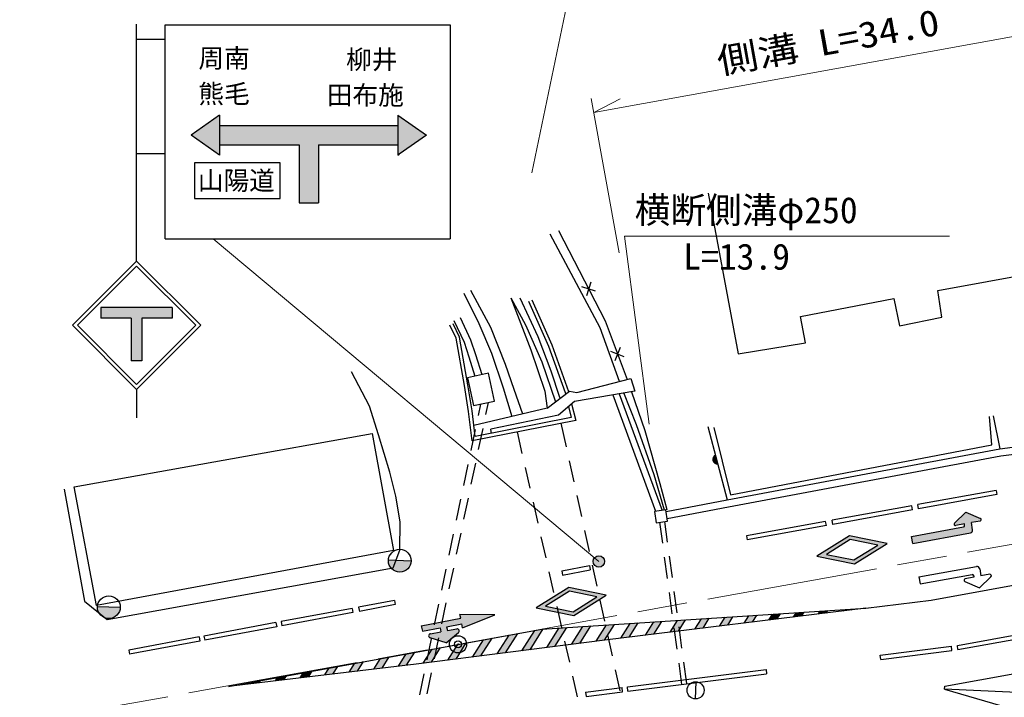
# Model space of a CAD drawing. Units: millimetres at full size, sheet at 1:1000; details may follow other scales. Extents: x 40000 to 680000, y 20000 to 380000.
# Drawn here: x 334448 to 403496, y 290690 to 338185 of the extents above; entities that cross this region are included whole.
import ezdxf
from ezdxf.enums import TextEntityAlignment as Align

# ---------------------------------------------------------------- set-up
doc = ezdxf.new("R2010")
doc.units = ezdxf.units.MM
doc.header["$LTSCALE"] = 1000
doc.header["$PDMODE"] = 32
doc.header["$PDSIZE"] = 500
doc.linetypes.add('CHAIN', pattern=[18.5, 12, -1.5, 3.5, -1.5])
for name, color, linetype, lineweight in [('M-BGD', 7, 'Continuous', 25), ('M-BMK', 2, 'CHAIN', 13), ('M-BMK-SRVR', 3, 'Continuous', 25), ('M-STR-HTXT', 7, 'Continuous', 13), ('M-STR-STRC', 7, 'Continuous', 25), ('M-TTL', 2, 'Continuous', 13)]:
    doc.layers.add(name, color=color, linetype=linetype, lineweight=lineweight)
doc.styles.add('ＭＳ ゴシック', font='')
doc.styles.get('ＭＳ ゴシック').set_extended_font_data('MS Gothic')

msp = doc.modelspace()

# ---------------------------------------------------------------- hatches: boundary and pattern name
at = {"layer": 'M-BGD'}
for points in [[(383397, 307053), (383240, 307659, 0.84072)], [(361902, 300232), (360303, 300293, 0.41421), (361072, 299463, 0.41421)], [(341498, 296975), (339899, 297037, 0.41421), (340668, 296206, 0.41421)]]:
    msp.add_hatch(color=256, dxfattribs=at).paths.add_polyline_path(points)
at = {"layer": 'M-STR-STRC'}
for points in [[(346468, 330091), (348468, 331491), (348468, 330766), (348468, 329416), (348468, 328691)], [(361055, 328752), (360968, 328691), (360968, 329416), (360968, 330766), (360968, 331491), (362968, 330091)], [(354043, 325341), (354043, 329416), (348468, 329416), (348468, 330766), (360968, 330766), (360968, 329416), (355393, 329416), (355393, 325341)], [(340145, 318020), (345145, 318020), (345145, 317270), (343020, 317270), (343020, 314270), (342270, 314270), (342270, 317270), (340145, 317270)], [(401187, 302933), (401796, 303043, 0.74206), (401818, 303233), (400798, 303675), (399998, 302903, 0.74206), (400085, 302732), (400695, 302843), (400713, 302745, -0.41421), (400632, 302629), (396986, 301966), (397075, 301474), (401115, 302208, 0.41388), (401276, 302440)], [(375335, 299918, 1), (374795, 300509, 0.41421), (374769, 299944, 0.41421)], [(363979, 295281), (363248, 295145, 0.78564), (363232, 294854), (364360, 294513), (365220, 295227, 0.77336), (365096, 295490), (364438, 295367), (364387, 295637), (365448, 295835), (365499, 295565), (367768, 296471), (365325, 296497), (365375, 296226), (362612, 295710), (362685, 295320), (363928, 295552)], [(382805, 296228), (382251, 296192), (381792, 295464), (382369, 295535)], [(384468, 296335), (383914, 296299), (383521, 295676), (384098, 295747)], [(386131, 296442), (385576, 296406), (385250, 295888), (385826, 295959)], [(387555, 296171), (387793, 296549), (387239, 296513), (386979, 296100)], [(389284, 296383), (389456, 296656), (388902, 296620), (388708, 296312)], [(391013, 296595), (391119, 296763), (390565, 296727), (390437, 296524)], [(392742, 296807), (392782, 296870), (392227, 296834), (392166, 296736)], [(372828, 295586), (372274, 295551), (371407, 294174), (371985, 294247)], [(374491, 295693), (373937, 295658), (373141, 294394), (373719, 294467)], [(376154, 295800), (375600, 295764), (374875, 294614), (375453, 294687)], [(377817, 295907), (377262, 295871), (376606, 294829), (377182, 294899)], [(379479, 296014), (378925, 295978), (378335, 295041), (378911, 295111)], [(381142, 296121), (380588, 296085), (380063, 295252), (380640, 295323)], [(369372, 295165), (368771, 295055), (367939, 293733), (368517, 293807)], [(371166, 295479), (371055, 295472), (370574, 295384), (369673, 293953), (370251, 294027)], [(363964, 294177), (363363, 294067), (362737, 293073), (363315, 293146)], [(365767, 294506), (365166, 294397), (364471, 293293), (365049, 293366)], [(367570, 294836), (366969, 294726), (366205, 293513), (366783, 293586)], [(360358, 293519), (359758, 293409), (359287, 292662), (359861, 292730)], [(362161, 293848), (361560, 293738), (361010, 292865), (361585, 292933)], [(356415, 292323), (356753, 292860), (356152, 292751), (355840, 292256)], [(358138, 292527), (358556, 293189), (357955, 293080), (357564, 292459)], [(352968, 291917), (353147, 292202), (352546, 292092), (352394, 291850)], [(354950, 292531), (354349, 292421), (354117, 292053), (354692, 292120)], [(351245, 291714), (351345, 291873), (350744, 291763), (350670, 291646)]]:
    msp.add_hatch(color=256, dxfattribs=at).paths.add_polyline_path(points)
h = msp.add_hatch(color=256, dxfattribs=at)
h.paths.add_polyline_path([(392640, 302018), (390359, 300588), (392997, 300050), (395278, 301481)])
h.paths.add_polyline_path([(394616, 301361), (392688, 301753), (391021, 300708), (392949, 300315)], flags=16)
h = msp.add_hatch(color=256, dxfattribs=at)
edge = h.paths.add_edge_path()
edge.add_line((401351, 299214), (401369, 299116))
h = msp.add_hatch(color=256, dxfattribs=at)
h.paths.add_polyline_path([(372946, 298385), (370665, 296954), (373303, 296417), (375585, 297847)])
h.paths.add_polyline_path([(374922, 297727), (372994, 298120), (371327, 297075), (373255, 296682)], flags=16)

# ---------------------------------------------------------------- linework, layer by layer
at = {"layer": 'M-BGD'}
for p, q in [((374507, 319783), (374188, 318836)), ((374821, 319150), (373874, 319469)), ((376833, 314556), (375909, 314937)), ((376561, 315209), (376181, 314284)), ((376043, 311890), (379041, 303731)), ((376495, 311967), (379498, 303793)), ((366765, 311242), (366596, 310440)), ((367300, 311357), (367123, 310515)), ((372232, 310470), (367477, 309493)), ((402709, 310428), (403175, 308101)), ((366390, 309461), (366082, 307994)), ((366917, 309537), (366608, 308069)), ((367539, 309190), (367478, 309487)), ((372403, 309898), (372766, 308245)), ((382714, 309680), (384051, 304532)), ((369329, 309290), (369673, 307779)), ((384051, 304532), (403175, 308101)), ((403175, 308101), (404968, 308337)), ((372981, 307269), (373303, 305804)), ((365876, 307015), (365567, 305547)), ((366402, 307090), (366094, 305622)), ((369894, 306803), (370226, 305341)), ((365361, 304569), (365052, 303101)), ((365888, 304644), (365579, 303176)), ((373518, 304827), (373840, 303362)), ((379777, 303716), (384051, 304532)), ((370447, 304365), (370780, 302903)), ((379317, 302962), (379516, 301497)), ((379664, 303009), (379860, 301568)), ((364846, 302122), (364537, 300654)), ((365373, 302197), (365064, 300730)), ((371001, 301927), (371333, 300465)), ((374055, 302385), (374377, 300920)), ((379651, 300506), (379853, 299020)), ((379995, 300577), (380197, 299091)), ((361902, 300232), (360303, 300293)), ((364331, 299676), (364022, 298208)), ((364858, 299751), (364549, 298283)), ((374592, 299944), (374914, 298479)), ((371554, 299489), (371887, 298027)), ((379988, 298029), (380190, 296543)), ((380331, 298100), (380533, 296614)), ((341498, 296975), (339899, 297037)), ((363817, 297229), (363508, 295761)), ((364343, 297305), (364034, 295837)), ((372108, 297051), (372440, 295589)), ((375128, 297502), (375450, 296037)), ((380324, 295552), (380526, 294066)), ((380668, 295623), (380870, 294137)), ((363829, 294858), (363520, 293390)), ((375665, 295060), (375987, 293595)), ((363302, 294783), (362993, 293315)), ((372661, 294614), (372994, 293151)), ((380661, 293075), (380863, 291588)), ((381005, 293146), (381207, 291659)), ((362787, 292336), (362478, 290869)), ((363314, 292412), (363005, 290944)), ((373215, 292176), (373547, 290713)), ((376202, 292619), (376524, 291154)), ((381868, 291780), (381822, 290581))]:
    msp.add_line(p, q, dxfattribs=at)
for points in [[(382717, 326038), (384826, 314761), (389557, 315531), (389206, 317383), (395754, 318650), (396138, 316721), (399118, 317340), (398825, 319207), (409224, 321104), (408333, 326113)], [(376501, 312821), (375153, 316593), (371649, 323156)], [(372233, 323406), (375494, 317088), (377039, 312962)], [(365585, 319018), (366655, 316890), (367543, 314814), (368356, 312370), (368958, 310375)], [(366065, 319238), (367455, 316640), (368490, 314044), (369092, 312279), (369705, 310550)], [(368900, 318685), (370303, 315036), (371275, 312143), (371433, 310954), (366298, 309752)], [(368900, 318685), (369915, 316798), (371068, 314201), (372011, 311412), (372015, 311392)], [(369512, 318694), (370785, 315980), (371696, 313576), (372310, 311731), (372339, 311635)], [(370134, 318448), (371538, 315306), (372694, 312049), (372725, 311926)], [(370362, 318550), (371770, 315399), (372934, 312121), (372942, 312089)], [(364883, 317099), (365608, 315571), (365938, 314560), (366360, 313200)], [(365335, 317313), (366073, 315757), (366415, 314711), (366851, 313306)], [(373149, 311259), (373438, 310103), (366176, 308666), (365929, 310724), (365637, 312545), (365056, 315863), (364620, 316770)], [(372937, 311076), (373132, 310297), (366392, 308963), (366177, 310758), (365884, 312586), (365296, 315940), (364845, 316879)], [(337571, 305287), (338995, 297429), (340579, 296153), (360635, 299771), (361101, 300998), (361128, 302985), (360826, 304795), (360408, 306472), (359614, 309090), (358984, 311092), (357715, 313492)], [(371433, 310954), (373008, 312139), (373523, 312045), (377316, 313034), (377584, 312151), (373354, 311435), (372232, 310470)], [(377341, 312110), (378293, 309395), (379343, 305687), (379822, 303857), (379666, 303816), (378939, 306290), (377713, 309791), (376808, 312020)], [(383132, 309591), (384299, 304891), (402623, 308390), (402447, 310373)], [(379844, 303220), (384144, 304040), (403254, 307607), (405118, 307853), (413448, 309314)], [(399292, 291255), (399314, 291479), (419737, 295165), (430595, 292137), (435641, 290131), (438642, 288730), (439599, 286429), (440488, 281550), (442041, 268198), (442030, 264953), (441876, 261956)], [(439136, 282357), (435479, 285456), (430373, 288282), (426248, 289399), (417955, 290239), (411022, 290712), (399292, 291255), (403227, 290109), (412495, 287790), (423107, 285106), (425954, 284527)]]:
    msp.add_lwpolyline(points, dxfattribs=at)
for points in [[(366275, 311136), (367741, 311452), (367320, 313407), (365853, 313091)], [(359161, 309189), (360663, 300988), (339843, 297129), (338279, 305434)], [(378969, 303722), (379076, 302929), (379869, 303036), (379761, 303829)]]:
    msp.add_lwpolyline(points, close=True, dxfattribs=at)
for centre, radius in [((361103, 300262), 800), ((340699, 297006), 800), ((381845, 291181), 600)]:
    msp.add_circle(centre, radius, dxfattribs=at)
msp.add_arc((383371, 307369), 318, 114.40757, 274.6253, dxfattribs=at)
at = {"layer": 'M-BMK'}
msp.add_line((291686, 281132), (439213, 307769), dxfattribs=at)
at = {"layer": 'M-BMK-SRVR'}
msp.add_circle((365187, 294403), 600, dxfattribs=at)
msp.add_point((365187, 294403), dxfattribs=at)
at = {"layer": 'M-STR-HTXT'}
for p, q in [((374704, 331688), (408312, 337756)), ((376481, 321847), (374526, 332672)), ((374704, 331688), (376566, 332633)), ((348018, 322821), (375065, 300213))]:
    msp.add_line(p, q, dxfattribs=at)
for points in [[(370355, 327447), (373175, 340930), (393737, 340929)], [(399658, 323004), (376860, 323017), (378596, 309845)]]:
    msp.add_lwpolyline(points, dxfattribs=at)
at = {"layer": 'M-STR-STRC'}
for p, q in [((342645, 321271), (342645, 337871)), ((344645, 337821), (364645, 337821)), ((344645, 322821), (344645, 337821)), ((364645, 337821), (364645, 322821)), ((342645, 336819), (344645, 336819)), ((348468, 331491), (346468, 330091)), ((348468, 331491), (348468, 328691)), ((360968, 331491), (362968, 330091)), ((360968, 331491), (360968, 328691)), ((348468, 330766), (360968, 330766)), ((348468, 330766), (348468, 329416)), ((360968, 330766), (360968, 329416)), ((348468, 328691), (346468, 330091)), ((362968, 330091), (361055, 328752)), ((348468, 329416), (354043, 329416)), ((354043, 329416), (354043, 325341)), ((355393, 329416), (360968, 329416)), ((355393, 329416), (355393, 325341)), ((342645, 328806), (344645, 328806)), ((360968, 328691), (361055, 328752)), ((352711, 328141), (346711, 328141)), ((346711, 328141), (346711, 325641)), ((352711, 325641), (352711, 328141)), ((346711, 325641), (352711, 325641)), ((354043, 325341), (355393, 325341)), ((344645, 322821), (364645, 322821)), ((338145, 316771), (342645, 321271)), ((347146, 316771), (342645, 321271)), ((338499, 316771), (342645, 320917)), ((346792, 316771), (342645, 320917)), ((340145, 318020), (340145, 317270)), ((345145, 318020), (340145, 318020)), ((345145, 318020), (345145, 317270)), ((342270, 317270), (340145, 317270)), ((342270, 317270), (342270, 314270)), ((345145, 317270), (343020, 317270)), ((343020, 317270), (343020, 314270)), ((338145, 316771), (342645, 312270)), ((338499, 316771), (342645, 312624)), ((342645, 312624), (346792, 316771)), ((342646, 312271), (347146, 316771)), ((343020, 314270), (342270, 314270)), ((342645, 312270), (342645, 310270)), ((402914, 305191), (397436, 304197)), ((402968, 304896), (397490, 303902)), ((402914, 305191), (402968, 304896)), ((397005, 304118), (391415, 303104)), ((397059, 303823), (391468, 302808)), ((397059, 303823), (397005, 304118)), ((397490, 303902), (397436, 304197)), ((399998, 302903), (400798, 303675)), ((400798, 303675), (401818, 303233)), ((390966, 303022), (385409, 302013)), ((391019, 302727), (385462, 301718)), ((391019, 302727), (390966, 303022)), ((391468, 302808), (391415, 303104)), ((396986, 301966), (400632, 302629)), ((400695, 302843), (400085, 302732)), ((400713, 302745), (400695, 302843)), ((401796, 303043), (401187, 302933)), ((401276, 302440), (401187, 302933)), ((385409, 302013), (385462, 301718)), ((397075, 301474), (396986, 301966)), ((397075, 301474), (401115, 302208)), ((372461, 299552), (374407, 299918)), ((374407, 299918), (374463, 299623)), ((397499, 299124), (401539, 299858)), ((401771, 299697), (401861, 299205)), ((372461, 299552), (372516, 299257)), ((372516, 299257), (374463, 299623)), ((397499, 299124), (397588, 298632)), ((397588, 298632), (401234, 299295)), ((401369, 299116), (400759, 299005)), ((401351, 299214), (401369, 299116)), ((401758, 298373), (402558, 299145)), ((402470, 299316), (401861, 299205)), ((400737, 298815), (401758, 298373)), ((357764, 296926), (352780, 295995)), ((357764, 296926), (357819, 296631)), ((360731, 297479), (358213, 297009)), ((358213, 297009), (358268, 296714)), ((360786, 297184), (358268, 296714)), ((360731, 297479), (360786, 297184)), ((357819, 296631), (352835, 295700)), ((362612, 295710), (365375, 296226)), ((365375, 296226), (365325, 296497)), ((367768, 296471), (365325, 296497)), ((365499, 295565), (367768, 296471)), ((382369, 295535), (382805, 296228)), ((383521, 295676), (383914, 296299)), ((384098, 295747), (384468, 296335)), ((385250, 295888), (385576, 296406)), ((385826, 295959), (386131, 296442)), ((386979, 296100), (387239, 296513)), ((387555, 296171), (387793, 296549)), ((388708, 296312), (388902, 296620)), ((389284, 296383), (389456, 296656)), ((390437, 296524), (390565, 296727)), ((391013, 296595), (391119, 296763)), ((392166, 296736), (392227, 296834)), ((392742, 296807), (392782, 296870)), ((352421, 295928), (347366, 294984)), ((352476, 295633), (347421, 294689)), ((352421, 295928), (352476, 295633)), ((352780, 295995), (352835, 295700)), ((362612, 295710), (362685, 295320)), ((362685, 295320), (363928, 295552)), ((363928, 295552), (363979, 295281)), ((364387, 295637), (365448, 295835)), ((364387, 295637), (364438, 295367)), ((365499, 295565), (365448, 295835)), ((371407, 294174), (372274, 295551)), ((371985, 294247), (372828, 295586)), ((373141, 294394), (373937, 295658)), ((373719, 294467), (374491, 295693)), ((374875, 294614), (375600, 295764)), ((375453, 294687), (376154, 295800)), ((376606, 294829), (377262, 295871)), ((377182, 294899), (377817, 295907)), ((378335, 295041), (378925, 295978)), ((378911, 295111), (379479, 296014)), ((380063, 295252), (380588, 296085)), ((380640, 295323), (381142, 296121)), ((381792, 295464), (382251, 296192)), ((347022, 294920), (342095, 294000)), ((347022, 294920), (347077, 294625)), ((347366, 294984), (347421, 294689)), ((364360, 294513), (363232, 294854)), ((363248, 295145), (363979, 295281)), ((364360, 294513), (365220, 295227)), ((364438, 295367), (365096, 295490)), ((367939, 293733), (368771, 295055)), ((368517, 293807), (369372, 295165)), ((369673, 293953), (370574, 295384)), ((370251, 294027), (371166, 295479)), ((400211, 294330), (405208, 295246)), ((400248, 294031), (405262, 294951)), ((347077, 294625), (342150, 293706)), ((363315, 293146), (363964, 294177)), ((364471, 293293), (365166, 294397)), ((365049, 293366), (365767, 294506)), ((366205, 293513), (366969, 294726)), ((366783, 293586), (367570, 294836)), ((394797, 293633), (399788, 294263)), ((399826, 293966), (399788, 294263)), ((400248, 294031), (400211, 294330)), ((342095, 294000), (342150, 293706)), ((359861, 292730), (360358, 293519)), ((361010, 292865), (361560, 293738)), ((361585, 292933), (362161, 293848)), ((362737, 293073), (363363, 294067)), ((394835, 293335), (394797, 293633)), ((394835, 293335), (399826, 293966)), ((356415, 292323), (356753, 292860)), ((357564, 292459), (357955, 293080)), ((358138, 292527), (358556, 293189)), ((359287, 292662), (359758, 293409)), ((352394, 291850), (352546, 292092)), ((352968, 291917), (353147, 292202)), ((354117, 292053), (354349, 292421)), ((354692, 292120), (354950, 292531)), ((355840, 292256), (356152, 292751)), ((377065, 291417), (386788, 292629)), ((377102, 291119), (386825, 292331)), ((386788, 292629), (386825, 292331)), ((350670, 291646), (350744, 291763)), ((351245, 291714), (351345, 291873)), ((377102, 291119), (377065, 291417)), ((374126, 291050), (376687, 291370)), ((374126, 291050), (374163, 290753)), ((374163, 290753), (376725, 291072)), ((376725, 291072), (376687, 291370))]:
    msp.add_line(p, q, dxfattribs=at)
msp.add_lwpolyline([(393779, 296934), (398368, 297509), (429377, 303142)], dxfattribs=at)
for points in [[(392640, 302018), (390359, 300588), (392997, 300050), (395278, 301481)], [(392688, 301753), (391021, 300708), (392949, 300315), (394616, 301361)], [(372946, 298385), (370665, 296954), (373303, 296417), (375585, 297847)], [(372994, 298120), (371327, 297075), (373255, 296682), (374922, 297727)], [(349081, 291459), (371055, 295472), (393779, 296934), (375475, 294690), (362261, 293012)]]:
    msp.add_lwpolyline(points, close=True, dxfattribs=at)
msp.add_circle((375065, 300213), 400, dxfattribs=at)
for centre, radius, start, end in [((401779, 303142), 100, 280.29493, 66.60487), ((400067, 302831), 100, 133.985, 280.29493), ((400614, 302727), 100, 280.29493, 10.29493), ((401079, 302405), 200, 280.29493, 10.23059), ((401574, 299661), 200, 10.35928, 100.29493), ((400777, 298907), 100, 100.29493, 246.60487), ((401252, 299196), 100, 10.29493, 100.29493), ((402488, 299217), 100, 313.985, 100.29493), ((363276, 294998), 150, 100.57383, 253.19248), ((365124, 295343), 150, 309.70566, 100.57383)]:
    msp.add_arc(centre, radius, start, end, dxfattribs=at)
at = {"layer": 'M-TTL'}
msp.add_line((401369, 299116), (400759, 299005), dxfattribs=at)
for points in [[(401539, 299858), (397499, 299124), (397588, 298632), (401234, 299295)], [(402470, 299316), (401861, 299205), (401771, 299697)], [(400737, 298815), (401758, 298373), (402558, 299145)]]:
    msp.add_lwpolyline(points, dxfattribs=at)
for centre, radius, start, end in [((401574, 299661), 200, 10.35928, 100.29493), ((400777, 298907), 100, 100.29493, 246.60487), ((401252, 299196), 100, 10.29493, 100.29493), ((402488, 299217), 100, 313.985, 100.29493)]:
    msp.add_arc(centre, radius, start, end, dxfattribs=at)

# ---------------------------------------------------------------- texts
at = {"layer": 'M-STR-HTXT', "style": 'ＭＳ ゴシック', "width": 1.15}
msp.add_text('側溝 L=34.0', height=1833, rotation=10.235, dxfattribs=at).set_placement((391401, 335206), align=Align.BOTTOM_CENTER)
at = {"layer": 'M-STR-HTXT', "style": 'ＭＳ ゴシック'}
for s, p in [('横断側溝φ250', (377575, 323380)), ('L=13.9', (380983, 320117))]:
    msp.add_text(s, height=1833, rotation=359.966, dxfattribs=at).set_placement(p, align=Align.BOTTOM_LEFT)
at = {"layer": 'M-STR-STRC', "style": 'ＭＳ ゴシック'}
for s, p in [('周南', (348780, 335486)), ('柳井', (359136, 335392)), ('熊毛', (348780, 332986)), ('田布施', (358686, 332892)), ('山陽道', (349640, 326911))]:
    msp.add_text(s, height=1320, dxfattribs=at).set_placement(p, align=Align.MIDDLE_CENTER)

doc.saveas('drawing.dxf')
